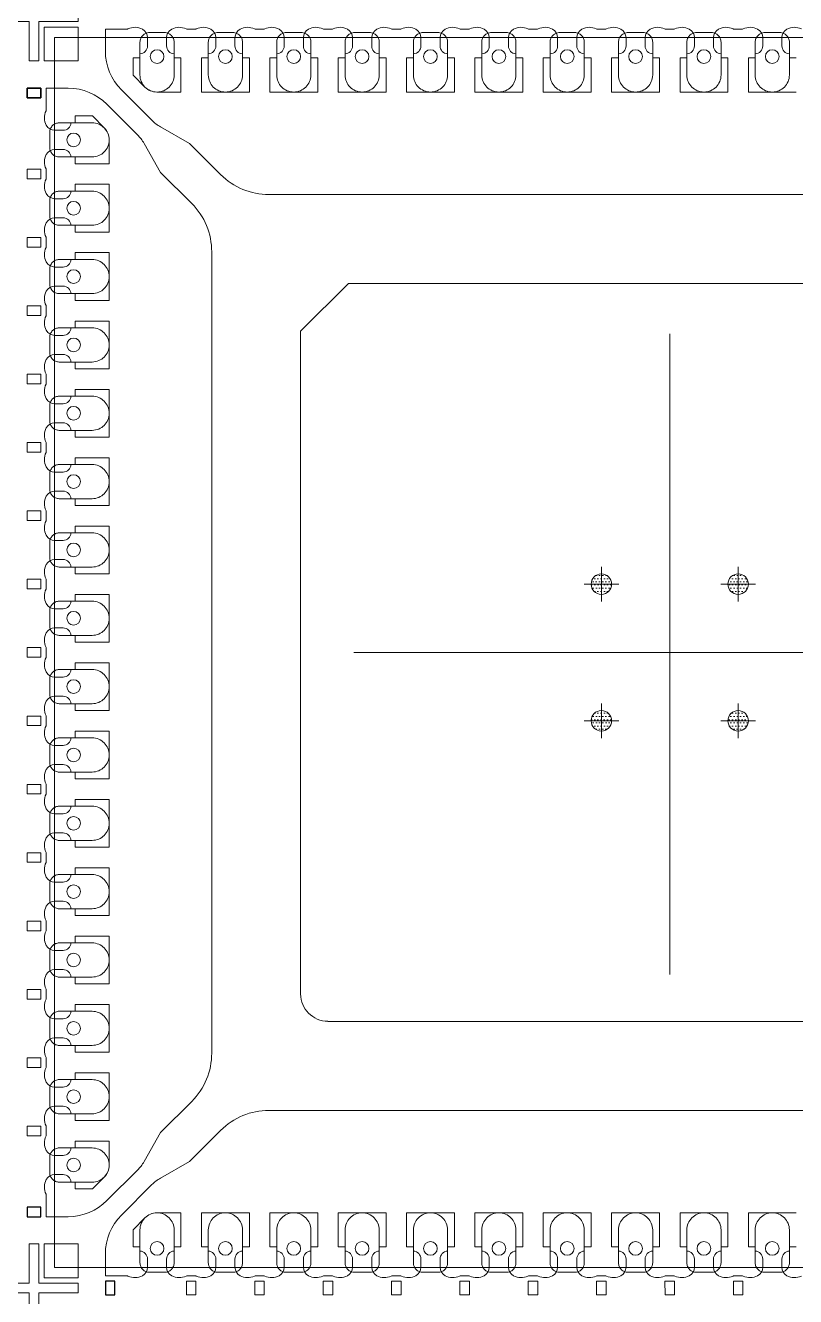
# Model space of a CAD drawing. Extents: x 0.5 to 10.25, y 0.33 to 6.92.
# Drawn here: x 2.1037 to 2.3853, y 3.7789 to 4.2439 of the extents above; entities that cross this region are included whole.
import ezdxf

# ---------------------------------------------------------------- set-up
doc = ezdxf.new("R2010")
doc.units = 0
doc.header["$LTSCALE"] = 0.006
doc.header["$MEASUREMENT"] = 0
doc.linetypes.add('CENTER', pattern=[2, 1.25, -0.25, 0.25, -0.25])
doc.linetypes.add('HIDDEN', pattern=[0.375, 0.25, -0.125])
doc.layers.get('0').update_dxf_attribs({"linetype": 'CONTINUOUS'})
for name, color, linetype in [('1D', 7, 'CONTINUOUS'), ('2D', 7, 'CONTINUOUS'), ('3D', 7, 'CONTINUOUS')]:
    doc.layers.add(name, color=color, linetype=linetype)

msp = doc.modelspace()

# ---------------------------------------------------------------- hatches: boundary and pattern name
at = {"layer": '2D', "lineweight": 13}
h = msp.add_hatch(dxfattribs=at)
h.set_pattern_fill('DOTS', color=0, scale=0.01875, style=0)
h.set_pattern_definition([(360, (1.911097, 3.4579366), (0.0005859375, 0.001171875), [0, -0.001171875])])
edge = h.paths.add_edge_path()
edge.add_arc((2.364312, 4.039545), 0.00375, 0, 360)
edge = h.paths.add_edge_path()
edge.add_arc((2.314312, 4.039545), 0.00375, 0, 360)
edge = h.paths.add_edge_path()
edge.add_arc((2.314312, 3.989545), 0.00375, 0, 360)
edge = h.paths.add_edge_path()
edge.add_arc((2.364312, 3.989545), 0.00375, 0, 360)

# ---------------------------------------------------------------- linework, layer by layer
at = {"color": 0, "lineweight": 13}
msp.add_line((2.105039, 3.79817), (2.108584, 3.79817), dxfattribs=at)
for points in [[(2.110562, 4.243295), (2.122937, 4.243295), (2.122937, 4.23092), (2.110562, 4.23092)], [(2.110562, 3.79817), (2.122937, 3.79817), (2.122937, 3.785795), (2.110562, 3.785795)]]:
    msp.add_lwpolyline(points, close=True, dxfattribs=at)
for points in [[(2.485872, 4.182045), (2.192751, 4.182045, -0.1989124), (2.175074, 4.189367), (2.163709, 4.200732), (2.153079, 4.206807, -0.0666615), (2.149914, 4.209224), (2.138772, 4.220365, -0.1989123), (2.132914, 4.234508), (2.132914, 4.242545), (2.140739, 4.242545, 0.113095), (2.141174, 4.242645, -0.239407), (2.146457, 4.242542, -0.2771149), (2.148312, 4.239453), (2.148312, 4.236427, -0.3991371), (2.145562, 4.233531), (2.145562, 4.232027), (2.143062, 4.232027), (2.143062, 4.225706), (2.147392, 4.221376, 0.2015828), (2.151789, 4.219545), (2.160562, 4.219545), (2.160562, 4.232027), (2.158062, 4.232027), (2.158062, 4.233531, -0.3991371), (2.155312, 4.236427), (2.155312, 4.239453, -0.2771149), (2.157166, 4.242542, -0.2394069), (2.162449, 4.242645, 0.113095), (2.162885, 4.242545), (2.165739, 4.242545, 0.113095), (2.166174, 4.242645, -0.2394069), (2.171457, 4.242542, -0.2771149), (2.173312, 4.239453), (2.173312, 4.236427, -0.3991371), (2.170562, 4.233531), (2.170562, 4.232027), (2.168062, 4.232027), (2.168062, 4.219545), (2.185562, 4.219545), (2.185562, 4.232027), (2.183062, 4.232027), (2.183062, 4.233531, -0.3991371), (2.180312, 4.236427), (2.180312, 4.239453, -0.2771149), (2.182166, 4.242542, -0.2394069), (2.187449, 4.242645, 0.113095), (2.187885, 4.242545), (2.190739, 4.242545, 0.113095), (2.191174, 4.242645, -0.2394069), (2.196457, 4.242542, -0.2771149), (2.198312, 4.239453), (2.198312, 4.236427, -0.3991371), (2.195562, 4.233531), (2.195562, 4.232027), (2.193062, 4.232027), (2.193062, 4.219545), (2.210562, 4.219545), (2.210562, 4.232027), (2.208062, 4.232027), (2.208062, 4.233531, -0.3991371), (2.205312, 4.236427), (2.205312, 4.239453, -0.2771149), (2.207166, 4.242542, -0.2394069), (2.212449, 4.242645, 0.113095), (2.212885, 4.242545), (2.215739, 4.242545, 0.113095), (2.216174, 4.242645, -0.2394069), (2.221457, 4.242542, -0.2771149), (2.223312, 4.239453), (2.223312, 4.236427, -0.3991371), (2.220562, 4.233531), (2.220562, 4.232027), (2.218062, 4.232027), (2.218062, 4.219545), (2.235562, 4.219545), (2.235562, 4.232027), (2.233062, 4.232027), (2.233062, 4.233531, -0.3991371), (2.230312, 4.236427), (2.230312, 4.239453, -0.2771149), (2.232166, 4.242542, -0.2394069), (2.237449, 4.242645, 0.113095), (2.237885, 4.242545), (2.240739, 4.242545, 0.113095), (2.241174, 4.242645, -0.2394069), (2.246457, 4.242542, -0.2771149), (2.248312, 4.239453), (2.248312, 4.236427, -0.3991371), (2.245562, 4.233531), (2.245562, 4.232027), (2.243062, 4.232027), (2.243062, 4.219545), (2.260562, 4.219545), (2.260562, 4.232027), (2.258062, 4.232027), (2.258062, 4.233531, -0.3991371), (2.255312, 4.236427), (2.255312, 4.239453, -0.2771149), (2.257166, 4.242542, -0.2394069), (2.262449, 4.242645, 0.113095), (2.262885, 4.242545), (2.265739, 4.242545, 0.113095), (2.266174, 4.242645, -0.2394069), (2.271457, 4.242542, -0.2771149), (2.273312, 4.239453), (2.273312, 4.236427, -0.3991371), (2.270562, 4.233531), (2.270562, 4.232027), (2.268062, 4.232027), (2.268062, 4.219545), (2.285562, 4.219545), (2.285562, 4.232027), (2.283062, 4.232027), (2.283062, 4.233531, -0.3991371), (2.280312, 4.236427), (2.280312, 4.239453, -0.2771149), (2.282166, 4.242542, -0.2394069), (2.287449, 4.242645, 0.113095), (2.287885, 4.242545), (2.290739, 4.242545, 0.113095), (2.291174, 4.242645, -0.2394069), (2.296457, 4.242542, -0.2771149), (2.298312, 4.239453), (2.298312, 4.236427, -0.3991371), (2.295562, 4.233531), (2.295562, 4.232027), (2.293062, 4.232027), (2.293062, 4.219545), (2.310562, 4.219545), (2.310562, 4.232027), (2.308062, 4.232027), (2.308062, 4.233531, -0.3991371), (2.305312, 4.236427), (2.305312, 4.239453, -0.2771149), (2.307166, 4.242542, -0.2394069), (2.312449, 4.242645, 0.113095), (2.312885, 4.242545), (2.315739, 4.242545, 0.113095), (2.316174, 4.242645, -0.2394069), (2.321457, 4.242542, -0.2771149), (2.323312, 4.239453), (2.323312, 4.236427, -0.3991371), (2.320562, 4.233531), (2.320562, 4.232027), (2.318062, 4.232027), (2.318062, 4.219545), (2.335562, 4.219545), (2.335562, 4.232027), (2.333062, 4.232027), (2.333062, 4.233531, -0.3991371), (2.330312, 4.236427), (2.330312, 4.239453, -0.2771149), (2.332166, 4.242542, -0.2394069), (2.337449, 4.242645, 0.113095), (2.337885, 4.242545), (2.340739, 4.242545, 0.113095), (2.341174, 4.242645, -0.2394069), (2.346457, 4.242542, -0.2771149), (2.348312, 4.239453), (2.348312, 4.236427, -0.3991371), (2.345562, 4.233531), (2.345562, 4.232027), (2.343062, 4.232027), (2.343062, 4.219545), (2.360562, 4.219545), (2.360562, 4.232027), (2.358062, 4.232027), (2.358062, 4.233531, -0.3991371), (2.355312, 4.236427), (2.355312, 4.239453, -0.2771149), (2.357166, 4.242542, -0.2394069), (2.362449, 4.242645, 0.113095), (2.362885, 4.242545), (2.365739, 4.242545, 0.113095), (2.366174, 4.242645, -0.2394069), (2.371457, 4.242542, -0.2771149), (2.373312, 4.239453), (2.373312, 4.236427, -0.3991371), (2.370562, 4.233531), (2.370562, 4.232027), (2.368062, 4.232027), (2.368062, 4.219545), (2.385562, 4.219545)], [(2.385562, 4.232027), (2.383062, 4.232027), (2.383062, 4.233531, -0.3991371), (2.380312, 4.236427), (2.380312, 4.239453, -0.2771149), (2.382166, 4.242542, -0.2394069), (2.387449, 4.242645, 0.113095)], [(2.485872, 3.847045), (2.192751, 3.847045, 0.1989124), (2.175074, 3.839723), (2.163709, 3.828358), (2.153079, 3.822283, 0.0666615), (2.149914, 3.819866), (2.138772, 3.808724, 0.1989123), (2.132914, 3.794582), (2.132914, 3.786545), (2.140739, 3.786545, -0.113095), (2.141174, 3.786445, 0.239407), (2.146457, 3.786548, 0.2771149), (2.148312, 3.789637), (2.148312, 3.792663, 0.3991371), (2.145562, 3.795559), (2.145562, 3.797063), (2.143062, 3.797063), (2.143062, 3.803384), (2.147392, 3.807714, -0.2015828), (2.151789, 3.809545), (2.160562, 3.809545), (2.160562, 3.797063), (2.158062, 3.797063), (2.158062, 3.795559, 0.3991371), (2.155312, 3.792663), (2.155312, 3.789637, 0.2771149), (2.157166, 3.786548, 0.2394069), (2.162449, 3.786445, -0.113095), (2.162885, 3.786545), (2.165739, 3.786545, -0.113095), (2.166174, 3.786445, 0.2394069), (2.171457, 3.786548, 0.2771149), (2.173312, 3.789637), (2.173312, 3.792663, 0.3991371), (2.170562, 3.795559), (2.170562, 3.797063), (2.168062, 3.797063), (2.168062, 3.809545), (2.185562, 3.809545), (2.185562, 3.797063), (2.183062, 3.797063), (2.183062, 3.795559, 0.3991371), (2.180312, 3.792663), (2.180312, 3.789637, 0.2771149), (2.182166, 3.786548, 0.2394069), (2.187449, 3.786445, -0.113095), (2.187885, 3.786545), (2.190739, 3.786545, -0.113095), (2.191174, 3.786445, 0.2394069), (2.196457, 3.786548, 0.2771149), (2.198312, 3.789637), (2.198312, 3.792663, 0.3991371), (2.195562, 3.795559), (2.195562, 3.797063), (2.193062, 3.797063), (2.193062, 3.809545), (2.210562, 3.809545), (2.210562, 3.797063), (2.208062, 3.797063), (2.208062, 3.795559, 0.3991371), (2.205312, 3.792663), (2.205312, 3.789637, 0.2771149), (2.207166, 3.786548, 0.2394069), (2.212449, 3.786445, -0.113095), (2.212885, 3.786545), (2.215739, 3.786545, -0.113095), (2.216174, 3.786445, 0.2394069), (2.221457, 3.786548, 0.2771149), (2.223312, 3.789637), (2.223312, 3.792663, 0.3991371), (2.220562, 3.795559), (2.220562, 3.797063), (2.218062, 3.797063), (2.218062, 3.809545), (2.235562, 3.809545), (2.235562, 3.797063), (2.233062, 3.797063), (2.233062, 3.795559, 0.3991371), (2.230312, 3.792663), (2.230312, 3.789637, 0.2771149), (2.232166, 3.786548, 0.2394069), (2.237449, 3.786445, -0.113095), (2.237885, 3.786545), (2.240739, 3.786545, -0.113095), (2.241174, 3.786445, 0.2394069), (2.246457, 3.786548, 0.2771149), (2.248312, 3.789637), (2.248312, 3.792663, 0.3991371), (2.245562, 3.795559), (2.245562, 3.797063), (2.243062, 3.797063), (2.243062, 3.809545), (2.260562, 3.809545), (2.260562, 3.797063), (2.258062, 3.797063), (2.258062, 3.795559, 0.3991371), (2.255312, 3.792663), (2.255312, 3.789637, 0.2771149), (2.257166, 3.786548, 0.2394069), (2.262449, 3.786445, -0.113095), (2.262885, 3.786545), (2.265739, 3.786545, -0.113095), (2.266174, 3.786445, 0.2394069), (2.271457, 3.786548, 0.2771149), (2.273312, 3.789637), (2.273312, 3.792663, 0.3991371), (2.270562, 3.795559), (2.270562, 3.797063), (2.268062, 3.797063), (2.268062, 3.809545), (2.285562, 3.809545), (2.285562, 3.797063), (2.283062, 3.797063), (2.283062, 3.795559, 0.3991371), (2.280312, 3.792663), (2.280312, 3.789637, 0.2771149), (2.282166, 3.786548, 0.2394069), (2.287449, 3.786445, -0.113095), (2.287885, 3.786545), (2.290739, 3.786545, -0.113095), (2.291174, 3.786445, 0.2394069), (2.296457, 3.786548, 0.2771149), (2.298312, 3.789637), (2.298312, 3.792663, 0.3991371), (2.295562, 3.795559), (2.295562, 3.797063), (2.293062, 3.797063), (2.293062, 3.809545), (2.310562, 3.809545), (2.310562, 3.797063), (2.308062, 3.797063), (2.308062, 3.795559, 0.3991371), (2.305312, 3.792663), (2.305312, 3.789637, 0.2771149), (2.307166, 3.786548, 0.2394069), (2.312449, 3.786445, -0.113095), (2.312885, 3.786545), (2.315739, 3.786545, -0.113095), (2.316174, 3.786445, 0.2394069), (2.321457, 3.786548, 0.2771149), (2.323312, 3.789637), (2.323312, 3.792663, 0.3991371), (2.320562, 3.795559), (2.320562, 3.797063), (2.318062, 3.797063), (2.318062, 3.809545), (2.335562, 3.809545), (2.335562, 3.797063), (2.333062, 3.797063), (2.333062, 3.795559, 0.3991371), (2.330312, 3.792663), (2.330312, 3.789637, 0.2771149), (2.332166, 3.786548, 0.2394069), (2.337449, 3.786445, -0.113095), (2.337885, 3.786545), (2.340739, 3.786545, -0.113095), (2.341174, 3.786445, 0.2394069), (2.346457, 3.786548, 0.2771149), (2.348312, 3.789637), (2.348312, 3.792663, 0.3991371), (2.345562, 3.795559), (2.345562, 3.797063), (2.343062, 3.797063), (2.343062, 3.809545), (2.360562, 3.809545), (2.360562, 3.797063), (2.358062, 3.797063), (2.358062, 3.795559, 0.3991371), (2.355312, 3.792663), (2.355312, 3.789637, 0.2771149), (2.357166, 3.786548, 0.2394069), (2.362449, 3.786445, -0.113095), (2.362885, 3.786545), (2.365739, 3.786545, -0.113095), (2.366174, 3.786445, 0.2394069), (2.371457, 3.786548, 0.2771149), (2.373312, 3.789637), (2.373312, 3.792663, 0.3991371), (2.370562, 3.795559), (2.370562, 3.797063), (2.368062, 3.797063), (2.368062, 3.809545), (2.385562, 3.809545)], [(2.385562, 3.797063), (2.383062, 3.797063), (2.383062, 3.795559, 0.3991371), (2.380312, 3.792663), (2.380312, 3.789637, 0.2771149), (2.382166, 3.786548, 0.2394069), (2.387449, 3.786445, -0.113095)]]:
    msp.add_lwpolyline(points, format="xyb", dxfattribs=at)
msp.add_lwpolyline([(2.14705, 4.200778), (2.153125, 4.190148), (2.164489, 4.178783, -0.1989124), (2.171812, 4.161105), (2.171812, 3.867985, -0.1989124), (2.164489, 3.850307), (2.153125, 3.838942), (2.14705, 3.828312, -0.0666615), (2.144633, 3.825147), (2.133491, 3.814005, -0.1989123), (2.119349, 3.808148), (2.111312, 3.808148), (2.111312, 3.815972, 0.113095), (2.111212, 3.816407, -0.239407), (2.111315, 3.82169, -0.2771149), (2.114404, 3.823545), (2.11743, 3.823545, -0.3991371), (2.120326, 3.820795), (2.12183, 3.820795), (2.12183, 3.818295), (2.128151, 3.818295), (2.132481, 3.822626, 0.2015828), (2.134312, 3.827023), (2.134312, 3.835795), (2.12183, 3.835795), (2.12183, 3.833295), (2.120326, 3.833295, -0.3991371), (2.11743, 3.830545), (2.114404, 3.830545, -0.2771149), (2.111315, 3.832399, -0.2394069), (2.111212, 3.837682, 0.113095), (2.111312, 3.838118), (2.111312, 3.840972, 0.113095), (2.111212, 3.841407, -0.2394069), (2.111315, 3.84669, -0.2771149), (2.114404, 3.848545), (2.11743, 3.848545, -0.3991371), (2.120326, 3.845795), (2.12183, 3.845795), (2.12183, 3.843295), (2.134312, 3.843295), (2.134312, 3.860795), (2.12183, 3.860795), (2.12183, 3.858295), (2.120326, 3.858295, -0.3991371), (2.11743, 3.855545), (2.114404, 3.855545, -0.2771149), (2.111315, 3.857399, -0.2394069), (2.111212, 3.862682, 0.113095), (2.111312, 3.863118), (2.111312, 3.865972, 0.113095), (2.111212, 3.866407, -0.2394069), (2.111315, 3.87169, -0.2771149), (2.114404, 3.873545), (2.11743, 3.873545, -0.3991371), (2.120326, 3.870795), (2.12183, 3.870795), (2.12183, 3.868295), (2.134312, 3.868295), (2.134312, 3.885795), (2.12183, 3.885795), (2.12183, 3.883295), (2.120326, 3.883295, -0.3991371), (2.11743, 3.880545), (2.114404, 3.880545, -0.2771149), (2.111315, 3.882399, -0.2394069), (2.111212, 3.887682, 0.113095), (2.111312, 3.888118), (2.111312, 3.890972, 0.113095), (2.111212, 3.891407, -0.2394069), (2.111315, 3.89669, -0.2771149), (2.114404, 3.898545), (2.11743, 3.898545, -0.3991371), (2.120326, 3.895795), (2.12183, 3.895795), (2.12183, 3.893295), (2.134312, 3.893295), (2.134312, 3.910795), (2.12183, 3.910795), (2.12183, 3.908295), (2.120326, 3.908295, -0.3991371), (2.11743, 3.905545), (2.114404, 3.905545, -0.2771149), (2.111315, 3.907399, -0.2394069), (2.111212, 3.912682, 0.113095), (2.111312, 3.913118), (2.111312, 3.915972, 0.113095), (2.111212, 3.916407, -0.2394069), (2.111315, 3.92169, -0.2771149), (2.114404, 3.923545), (2.11743, 3.923545, -0.3991371), (2.120326, 3.920795), (2.12183, 3.920795), (2.12183, 3.918295), (2.134312, 3.918295), (2.134312, 3.935795), (2.12183, 3.935795), (2.12183, 3.933295), (2.120326, 3.933295, -0.3991371), (2.11743, 3.930545), (2.114404, 3.930545, -0.2771149), (2.111315, 3.932399, -0.2394069), (2.111212, 3.937682, 0.113095), (2.111312, 3.938118), (2.111312, 3.940972, 0.113095), (2.111212, 3.941407, -0.2394069), (2.111315, 3.94669, -0.2771149), (2.114404, 3.948545), (2.11743, 3.948545, -0.3991371), (2.120326, 3.945795), (2.12183, 3.945795), (2.12183, 3.943295), (2.134312, 3.943295), (2.134312, 3.960795), (2.12183, 3.960795), (2.12183, 3.958295), (2.120326, 3.958295, -0.3991371), (2.11743, 3.955545), (2.114404, 3.955545, -0.2771149), (2.111315, 3.957399, -0.2394069), (2.111212, 3.962682, 0.113095), (2.111312, 3.963118), (2.111312, 3.965972, 0.113095), (2.111212, 3.966407, -0.2394069), (2.111315, 3.97169, -0.2771149), (2.114404, 3.973545), (2.11743, 3.973545, -0.3991371), (2.120326, 3.970795), (2.12183, 3.970795), (2.12183, 3.968295), (2.134312, 3.968295), (2.134312, 3.985795), (2.12183, 3.985795), (2.12183, 3.983295), (2.120326, 3.983295, -0.3991371), (2.11743, 3.980545), (2.114404, 3.980545, -0.2771149), (2.111315, 3.982399, -0.2394069), (2.111212, 3.987682, 0.113095), (2.111312, 3.988118), (2.111312, 3.990972, 0.113095), (2.111212, 3.991407, -0.2394069), (2.111315, 3.99669, -0.2771149), (2.114404, 3.998545), (2.11743, 3.998545, -0.3991371), (2.120326, 3.995795), (2.12183, 3.995795), (2.12183, 3.993295), (2.134312, 3.993295), (2.134312, 4.010795), (2.12183, 4.010795), (2.12183, 4.008295), (2.120326, 4.008295, -0.3991371), (2.11743, 4.005545), (2.114404, 4.005545, -0.2771149), (2.111315, 4.007399, -0.2394069), (2.111212, 4.012682, 0.113095), (2.111312, 4.013118), (2.111312, 4.015972, 0.113095), (2.111212, 4.016407, -0.2394069), (2.111315, 4.02169, -0.2771149), (2.114404, 4.023545), (2.11743, 4.023545, -0.3991371), (2.120326, 4.020795), (2.12183, 4.020795), (2.12183, 4.018295), (2.134312, 4.018295), (2.134312, 4.035795), (2.12183, 4.035795), (2.12183, 4.033295), (2.120326, 4.033295, -0.3991371), (2.11743, 4.030545), (2.114404, 4.030545, -0.2771149), (2.111315, 4.032399, -0.2394069), (2.111212, 4.037682, 0.113095), (2.111312, 4.038118), (2.111312, 4.040972, 0.113095), (2.111212, 4.041407, -0.2394069), (2.111315, 4.04669, -0.2771149), (2.114404, 4.048545), (2.11743, 4.048545, -0.3991371), (2.120326, 4.045795), (2.12183, 4.045795), (2.12183, 4.043295), (2.134312, 4.043295), (2.134312, 4.060795), (2.12183, 4.060795), (2.12183, 4.058295), (2.120326, 4.058295, -0.3991371), (2.11743, 4.055545), (2.114404, 4.055545, -0.2771149), (2.111315, 4.057399, -0.2394069), (2.111212, 4.062682, 0.113095), (2.111312, 4.063118), (2.111312, 4.065972, 0.113095), (2.111212, 4.066407, -0.2394069), (2.111315, 4.07169, -0.2771149), (2.114404, 4.073545), (2.11743, 4.073545, -0.3991371), (2.120326, 4.070795), (2.12183, 4.070795), (2.12183, 4.068295), (2.134312, 4.068295), (2.134312, 4.085795), (2.12183, 4.085795), (2.12183, 4.083295), (2.120326, 4.083295, -0.3991371), (2.11743, 4.080545), (2.114404, 4.080545, -0.2771149), (2.111315, 4.082399, -0.2394069), (2.111212, 4.087682, 0.113095), (2.111312, 4.088118), (2.111312, 4.090972, 0.113095), (2.111212, 4.091407, -0.2394069), (2.111315, 4.09669, -0.2771149), (2.114404, 4.098545), (2.11743, 4.098545, -0.3991371), (2.120326, 4.095795), (2.12183, 4.095795), (2.12183, 4.093295), (2.134312, 4.093295), (2.134312, 4.110795), (2.12183, 4.110795), (2.12183, 4.108295), (2.120326, 4.108295, -0.3991371), (2.11743, 4.105545), (2.114404, 4.105545, -0.2771149), (2.111315, 4.107399, -0.2394069), (2.111212, 4.112682, 0.113095), (2.111312, 4.113118), (2.111312, 4.115972, 0.113095), (2.111212, 4.116407, -0.2394069), (2.111315, 4.12169, -0.2771149), (2.114404, 4.123545), (2.11743, 4.123545, -0.3991371), (2.120326, 4.120795), (2.12183, 4.120795), (2.12183, 4.118295), (2.134312, 4.118295), (2.134312, 4.135795), (2.12183, 4.135795), (2.12183, 4.133295), (2.120326, 4.133295, -0.3991371), (2.11743, 4.130545), (2.114404, 4.130545, -0.2771149), (2.111315, 4.132399, -0.2394069), (2.111212, 4.137682, 0.113095), (2.111312, 4.138118), (2.111312, 4.140972, 0.113095), (2.111212, 4.141407, -0.2394069), (2.111315, 4.14669, -0.2771149), (2.114404, 4.148545), (2.11743, 4.148545, -0.3991371), (2.120326, 4.145795), (2.12183, 4.145795), (2.12183, 4.143295), (2.134312, 4.143295), (2.134312, 4.160795), (2.12183, 4.160795), (2.12183, 4.158295), (2.120326, 4.158295, -0.3991371), (2.11743, 4.155545), (2.114404, 4.155545, -0.2771149), (2.111315, 4.157399, -0.2394069), (2.111212, 4.162682, 0.113095), (2.111312, 4.163118), (2.111312, 4.165972, 0.113095), (2.111212, 4.166407, -0.2394069), (2.111315, 4.17169, -0.2771149), (2.114404, 4.173545), (2.11743, 4.173545, -0.3991371), (2.120326, 4.170795), (2.12183, 4.170795), (2.12183, 4.168295), (2.134312, 4.168295), (2.134312, 4.185795), (2.12183, 4.185795), (2.12183, 4.183295), (2.120326, 4.183295, -0.3991371), (2.11743, 4.180545), (2.114404, 4.180545, -0.2771149), (2.111315, 4.182399, -0.2394069), (2.111212, 4.187682, 0.113095), (2.111312, 4.188118), (2.111312, 4.190972, 0.113095), (2.111212, 4.191407, -0.2394069), (2.111315, 4.19669, -0.2771149), (2.114404, 4.198545), (2.11743, 4.198545, -0.3991371), (2.120326, 4.195795), (2.12183, 4.195795), (2.12183, 4.193295), (2.134312, 4.193295), (2.134312, 4.202067, 0.2015828), (2.132481, 4.206464), (2.128151, 4.210795), (2.12183, 4.210795), (2.12183, 4.208295), (2.120326, 4.208295, -0.3991371), (2.11743, 4.205545), (2.114404, 4.205545, -0.2771149), (2.111315, 4.207399, -0.239407), (2.111212, 4.212682, 0.113095), (2.111312, 4.213118), (2.111312, 4.220942), (2.119349, 4.220942, -0.1989123), (2.133491, 4.215084), (2.144633, 4.203943, -0.0666615)], format="xyb", close=True, dxfattribs=at)
for centre in [(2.151812, 4.232545), (2.176812, 4.232545), (2.201812, 4.232545), (2.226812, 4.232545), (2.251812, 4.232545), (2.276812, 4.232545), (2.301812, 4.232545), (2.326812, 4.232545), (2.351812, 4.232545), (2.376812, 4.232545), (2.121312, 4.202045), (2.121312, 4.177045), (2.121312, 4.152045), (2.121312, 4.127045), (2.121312, 4.102045), (2.121312, 4.077045), (2.121312, 4.052045), (2.121312, 4.027045), (2.121312, 4.002045), (2.121312, 3.977045), (2.121312, 3.952045), (2.121312, 3.927045), (2.121312, 3.902045), (2.121312, 3.877045), (2.121312, 3.852045), (2.121312, 3.827045), (2.151812, 3.796545), (2.176812, 3.796545), (2.201812, 3.796545), (2.226812, 3.796545), (2.251812, 3.796545), (2.276812, 3.796545), (2.301812, 3.796545), (2.326812, 3.796545), (2.351812, 3.796545), (2.376812, 3.796545)]:
    msp.add_circle(centre, 0.0025, dxfattribs=at)
at = {"layer": '1D'}
for points in [[(2.104289, 4.22092), (2.109289, 4.22092), (2.109289, 4.21742), (2.104289, 4.21742)], [(2.109312, 4.220942), (2.104312, 4.220942), (2.104312, 4.217442), (2.109312, 4.217442)], [(2.104312, 3.808148), (2.109312, 3.808148), (2.109312, 3.811648), (2.104312, 3.811648)], [(2.132914, 3.784545), (2.132914, 3.779545), (2.136414, 3.779545), (2.136414, 3.784545)]]:
    msp.add_lwpolyline(points, close=True, dxfattribs=at)
at = {"layer": '1D', "color": 0, "lineweight": 13}
for points in [[(2.104312, 4.191317), (2.109312, 4.191317), (2.109312, 4.187817), (2.104312, 4.187817)], [(2.104312, 4.166317), (2.109312, 4.166317), (2.109312, 4.162817), (2.104312, 4.162817)], [(2.104312, 4.141317), (2.109312, 4.141317), (2.109312, 4.137817), (2.104312, 4.137817)], [(2.104312, 4.116317), (2.109312, 4.116317), (2.109312, 4.112817), (2.104312, 4.112817)], [(2.104312, 4.091317), (2.109312, 4.091317), (2.109312, 4.087817), (2.104312, 4.087817)], [(2.104312, 4.066317), (2.109312, 4.066317), (2.109312, 4.062817), (2.104312, 4.062817)], [(2.104312, 4.041317), (2.109312, 4.041317), (2.109312, 4.037817), (2.104312, 4.037817)], [(2.104302, 4.016305), (2.109302, 4.016308), (2.109305, 4.012808), (2.104305, 4.012805)], [(2.104312, 3.987773), (2.109312, 3.987773), (2.109312, 3.991273), (2.104312, 3.991273)], [(2.104312, 3.962773), (2.109312, 3.962773), (2.109312, 3.966273), (2.104312, 3.966273)], [(2.104312, 3.937773), (2.109312, 3.937773), (2.109312, 3.941273), (2.104312, 3.941273)], [(2.104312, 3.912773), (2.109312, 3.912773), (2.109312, 3.916273), (2.104312, 3.916273)], [(2.104312, 3.887773), (2.109312, 3.887773), (2.109312, 3.891273), (2.104312, 3.891273)], [(2.104312, 3.862773), (2.109312, 3.862773), (2.109312, 3.866273), (2.104312, 3.866273)], [(2.104312, 3.837773), (2.109312, 3.837773), (2.109312, 3.841273), (2.104312, 3.841273)], [(2.341072, 3.784554), (2.341075, 3.779554), (2.337575, 3.779552), (2.337572, 3.784552)]]:
    msp.add_lwpolyline(points, close=True, dxfattribs=at)
for points in [[(2.16254, 3.784545), (2.16254, 3.779545), (2.16604, 3.779545), (2.16604, 3.784545)], [(2.16254, 3.784545), (2.16604, 3.784545)], [(2.18754, 3.779545), (2.19104, 3.779545), (2.19104, 3.784545)], [(2.18754, 3.779545), (2.18754, 3.784545), (2.19104, 3.784545)], [(2.21254, 3.779545), (2.21604, 3.779545), (2.21604, 3.784545)], [(2.21254, 3.779545), (2.21254, 3.784545), (2.21604, 3.784545)], [(2.23754, 3.784545), (2.23754, 3.779545), (2.24104, 3.779545), (2.24104, 3.784545)], [(2.23754, 3.784545), (2.24104, 3.784545)], [(2.26254, 3.779545), (2.26604, 3.779545), (2.26604, 3.784545)], [(2.26254, 3.779545), (2.26254, 3.784545), (2.26604, 3.784545)], [(2.28754, 3.784545), (2.28754, 3.779545), (2.29104, 3.779545)], [(2.28754, 3.784545), (2.29104, 3.784545), (2.29104, 3.779545)], [(2.31254, 3.779545), (2.31254, 3.784545), (2.31604, 3.784545), (2.31604, 3.779545)], [(2.366084, 3.779545), (2.362584, 3.779545), (2.362584, 3.784545)], [(2.366084, 3.779545), (2.366084, 3.784545), (2.362584, 3.784545)], [(2.31254, 3.779545), (2.31604, 3.779545)]]:
    msp.add_lwpolyline(points, dxfattribs=at)
at = {"layer": '2D', "color": 0, "lineweight": 13}
for centre in [(2.314312, 4.039545), (2.364312, 4.039545), (2.314312, 3.989545), (2.364312, 3.989545)]:
    msp.add_circle(centre, 0.00375, dxfattribs=at)
at = {"layer": '3D', "color": 0, "linetype": 'CENTER', "lineweight": 13, "ltscale": 70}
for p, q in [((2.114312, 3.789545), (2.114312, 4.239545)), ((2.114312, 4.239545), (2.564312, 4.239545)), ((2.339312, 4.131044), (2.339312, 3.89668)), ((2.454884, 4.014545), (2.22374, 4.014545)), ((2.564312, 3.789545), (2.114312, 3.789545))]:
    msp.add_line(p, q, dxfattribs=at)
at = {"layer": '3D', "color": 0, "linetype": 'CENTER', "lineweight": 13, "ltscale": 15}
for p, q in [((2.314312, 4.045873), (2.314312, 4.033217)), ((2.364312, 4.045873), (2.364312, 4.033217)), ((2.307984, 4.039545), (2.32064, 4.039545)), ((2.37064, 4.039545), (2.357984, 4.039545)), ((2.314312, 3.983217), (2.314312, 3.995873)), ((2.364312, 3.983217), (2.364312, 3.995873)), ((2.307984, 3.989545), (2.32064, 3.989545)), ((2.37064, 3.989545), (2.357984, 3.989545))]:
    msp.add_line(p, q, dxfattribs=at)
at = {"layer": '3D', "color": 0, "linetype": 'HIDDEN', "lineweight": 13, "ltscale": 10}
for points in [[(2.105039, 4.26317), (2.105039, 4.248795), (2.090687, 4.248795), (2.090687, 4.245295), (2.105039, 4.245295), (2.105039, 4.23092), (2.106834, 4.23092), (2.108584, 4.23092), (2.108584, 4.245295), (2.122937, 4.245295), (2.122937, 4.248795), (2.108584, 4.248795), (2.108584, 4.26317)], [(2.105039, 3.79817), (2.105039, 3.783795), (2.090687, 3.783795), (2.090687, 3.780295), (2.105039, 3.780295), (2.105039, 3.76592), (2.106834, 3.76592), (2.108584, 3.76592), (2.108584, 3.780295), (2.122937, 3.780295), (2.122937, 3.783795), (2.108584, 3.783795), (2.108584, 3.79817)]]:
    msp.add_lwpolyline(points, dxfattribs=at)
at = {"layer": '3D', "color": 0, "linetype": 'HIDDEN', "lineweight": 13, "ltscale": 40}
for points in [[(2.145562, 4.225795), (2.145562, 4.237795, -0.4142134), (2.149062, 4.241295), (2.154562, 4.241295, -0.4142132), (2.158062, 4.237795), (2.158062, 4.225795, -0.9999997)], [(2.170562, 4.225795), (2.170562, 4.237795, -0.4142134), (2.174062, 4.241295), (2.179562, 4.241295, -0.4142132), (2.183062, 4.237795), (2.183062, 4.225795, -0.9999997)], [(2.195562, 4.225795), (2.195562, 4.237795, -0.4142134), (2.199062, 4.241295), (2.204562, 4.241295, -0.4142132), (2.208062, 4.237795), (2.208062, 4.225795, -0.9999997)], [(2.220562, 4.225795), (2.220562, 4.237795, -0.4142134), (2.224062, 4.241295), (2.229562, 4.241295, -0.4142132), (2.233062, 4.237795), (2.233062, 4.225795, -0.9999997)], [(2.245562, 4.225795), (2.245562, 4.237795, -0.4142134), (2.249062, 4.241295), (2.254562, 4.241295, -0.4142132), (2.258062, 4.237795), (2.258062, 4.225795, -0.9999997)], [(2.270562, 4.225795), (2.270562, 4.237795, -0.4142134), (2.274062, 4.241295), (2.279562, 4.241295, -0.4142132), (2.283062, 4.237795), (2.283062, 4.225795, -0.9999997)], [(2.295562, 4.225795), (2.295562, 4.237795, -0.4142134), (2.299062, 4.241295), (2.304562, 4.241295, -0.4142132), (2.308062, 4.237795), (2.308062, 4.225795, -0.9999997)], [(2.320562, 4.225795), (2.320562, 4.237795, -0.4142134), (2.324062, 4.241295), (2.329562, 4.241295, -0.4142132), (2.333062, 4.237795), (2.333062, 4.225795, -0.9999997)], [(2.358062, 4.225795), (2.358062, 4.237795, 0.4142134), (2.354562, 4.241295), (2.349062, 4.241295, 0.4142132), (2.345562, 4.237795), (2.345562, 4.225795, 0.9999997)], [(2.383062, 4.225795), (2.383062, 4.237795, 0.4142134), (2.379562, 4.241295), (2.374062, 4.241295, 0.4142132), (2.370562, 4.237795), (2.370562, 4.225795, 0.9999997)], [(2.128062, 4.208295), (2.116062, 4.208295, 0.4142134), (2.112562, 4.204795), (2.112562, 4.199295, 0.4142132), (2.116062, 4.195795), (2.128062, 4.195795, 0.9999997)], [(2.128062, 4.183295), (2.116062, 4.183295, 0.4142134), (2.112562, 4.179795), (2.112562, 4.174295, 0.4142132), (2.116062, 4.170795), (2.128062, 4.170795, 0.9999997)], [(2.128062, 4.158295), (2.116062, 4.158295, 0.4142134), (2.112562, 4.154795), (2.112562, 4.149295, 0.4142132), (2.116062, 4.145795), (2.128062, 4.145795, 0.9999997)], [(2.128062, 4.133295), (2.116062, 4.133295, 0.4142134), (2.112562, 4.129795), (2.112562, 4.124295, 0.4142132), (2.116062, 4.120795), (2.128062, 4.120795, 0.9999997)], [(2.128062, 4.108295), (2.116062, 4.108295, 0.4142134), (2.112562, 4.104795), (2.112562, 4.099295, 0.4142132), (2.116062, 4.095795), (2.128062, 4.095795, 0.9999997)], [(2.128062, 4.083295), (2.116062, 4.083295, 0.4142134), (2.112562, 4.079795), (2.112562, 4.074295, 0.4142132), (2.116062, 4.070795), (2.128062, 4.070795, 0.9999997)], [(2.128062, 4.058295), (2.116062, 4.058295, 0.4142134), (2.112562, 4.054795), (2.112562, 4.049295, 0.4142132), (2.116062, 4.045795), (2.128062, 4.045795, 0.9999997)], [(2.128062, 4.033295), (2.116062, 4.033295, 0.4142134), (2.112562, 4.029795), (2.112562, 4.024295, 0.4142132), (2.116062, 4.020795), (2.128062, 4.020795, 0.9999997)], [(2.128062, 3.995795), (2.116062, 3.995795, -0.4142134), (2.112562, 3.999295), (2.112562, 4.004795, -0.4142132), (2.116062, 4.008295), (2.128062, 4.008295, -0.9999997)], [(2.128062, 3.970795), (2.116062, 3.970795, -0.4142134), (2.112562, 3.974295), (2.112562, 3.979795, -0.4142132), (2.116062, 3.983295), (2.128062, 3.983295, -0.9999997)], [(2.128062, 3.945795), (2.116062, 3.945795, -0.4142134), (2.112562, 3.949295), (2.112562, 3.954795, -0.4142132), (2.116062, 3.958295), (2.128062, 3.958295, -0.9999997)], [(2.128062, 3.920795), (2.116062, 3.920795, -0.4142134), (2.112562, 3.924295), (2.112562, 3.929795, -0.4142132), (2.116062, 3.933295), (2.128062, 3.933295, -0.9999997)], [(2.128062, 3.895795), (2.116062, 3.895795, -0.4142134), (2.112562, 3.899295), (2.112562, 3.904795, -0.4142132), (2.116062, 3.908295), (2.128062, 3.908295, -0.9999997)], [(2.128062, 3.870795), (2.116062, 3.870795, -0.4142134), (2.112562, 3.874295), (2.112562, 3.879795, -0.4142132), (2.116062, 3.883295), (2.128062, 3.883295, -0.9999997)], [(2.128062, 3.845795), (2.116062, 3.845795, -0.4142134), (2.112562, 3.849295), (2.112562, 3.854795, -0.4142132), (2.116062, 3.858295), (2.128062, 3.858295, -0.9999997)], [(2.128062, 3.820795), (2.116062, 3.820795, -0.4142134), (2.112562, 3.824295), (2.112562, 3.829795, -0.4142132), (2.116062, 3.833295), (2.128062, 3.833295, -0.9999997)], [(2.145562, 3.803295), (2.145562, 3.791295, 0.4142134), (2.149062, 3.787795), (2.154562, 3.787795, 0.4142132), (2.158062, 3.791295), (2.158062, 3.803295, 0.9999997)], [(2.170562, 3.803295), (2.170562, 3.791295, 0.4142134), (2.174062, 3.787795), (2.179562, 3.787795, 0.4142132), (2.183062, 3.791295), (2.183062, 3.803295, 0.9999997)], [(2.195562, 3.803295), (2.195562, 3.791295, 0.4142134), (2.199062, 3.787795), (2.204562, 3.787795, 0.4142132), (2.208062, 3.791295), (2.208062, 3.803295, 0.9999997)], [(2.220562, 3.803295), (2.220562, 3.791295, 0.4142134), (2.224062, 3.787795), (2.229562, 3.787795, 0.4142132), (2.233062, 3.791295), (2.233062, 3.803295, 0.9999997)], [(2.245562, 3.803295), (2.245562, 3.791295, 0.4142134), (2.249062, 3.787795), (2.254562, 3.787795, 0.4142132), (2.258062, 3.791295), (2.258062, 3.803295, 0.9999997)], [(2.270562, 3.803295), (2.270562, 3.791295, 0.4142134), (2.274062, 3.787795), (2.279562, 3.787795, 0.4142132), (2.283062, 3.791295), (2.283062, 3.803295, 0.9999997)], [(2.295562, 3.803295), (2.295562, 3.791295, 0.4142134), (2.299062, 3.787795), (2.304562, 3.787795, 0.4142132), (2.308062, 3.791295), (2.308062, 3.803295, 0.9999997)], [(2.320562, 3.803295), (2.320562, 3.791295, 0.4142134), (2.324062, 3.787795), (2.329562, 3.787795, 0.4142132), (2.333062, 3.791295), (2.333062, 3.803295, 0.9999997)], [(2.358062, 3.803295), (2.358062, 3.791295, -0.4142134), (2.354562, 3.787795), (2.349062, 3.787795, -0.4142132), (2.345562, 3.791295), (2.345562, 3.803295, -0.9999997)], [(2.383062, 3.803295), (2.383062, 3.791295, -0.4142134), (2.379562, 3.787795), (2.374062, 3.787795, -0.4142132), (2.370562, 3.791295), (2.370562, 3.803295, -0.9999997)]]:
    msp.add_lwpolyline(points, format="xyb", close=True, dxfattribs=at)
at = {"layer": '3D', "color": 0, "linetype": 'CENTER', "lineweight": 13, "ltscale": 70}
msp.add_lwpolyline([(2.214312, 3.879545), (2.464312, 3.879545, 0.4142136), (2.474312, 3.889545), (2.474312, 4.139545, 0.4142136), (2.464312, 4.149545), (2.221812, 4.149545), (2.204312, 4.132045), (2.204312, 3.889545)], format="xyb", dxfattribs=at)
msp.add_arc((2.214312, 3.889641), 0.01, 180, 270, dxfattribs=at)

doc.saveas('drawing.dxf')
